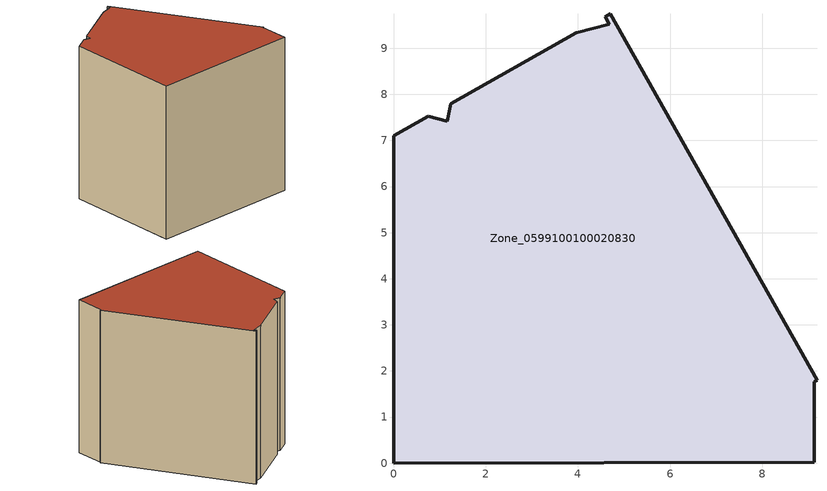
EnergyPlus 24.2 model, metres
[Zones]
Zone_0599100100020830
 floor ground (C_G): 9.13,1.76 9.13,0.02 0,0 0,7.1 0.76,7.52 1.17,7.41 1.24,7.8 3.96,9.33 4.68,9.52 4.59,9.69 4.7,9.74 9.19,1.8 z3.58
 wall outside (C_F): 0,7.1 0,0 9.13,0.02 9.13,1.76 9.19,1.8 4.7,9.74 4.59,9.69 4.68,9.52 3.96,9.33 1.24,7.8 1.17,7.41 0.76,7.52 0,7.1 z3.58:13.05
 roof outside (C_R): 4.68,9.52 3.96,9.33 1.24,7.8 1.17,7.41 0.76,7.52 0,7.1 0,0 9.13,0.02 9.13,1.76 9.19,1.8 4.7,9.74 4.59,9.69 z13.05
[BUILDING]
Pand.0599100100020830: North Axis=0; Terrain=City; Loads Convergence Tolerance Value=0.04; Temperature Convergence Tolerance Value=0.4; Solar Distribution=FullExterior; Maximum Number of Warmup Days=25; Minimum Number of Warmup Days=1
[Site:Location]
Rotterdam.The.Hague.AP_ZH_NLD Design_Conditions: Latitude=51.96; Longitude=4.45; Time Zone=1; Elevation=-4.5
[SITE:GROUNDTEMPERATURE:BUILDINGSURFACE]
18, 18, 18, 18, 18, 18, 18, 18, 18, 18, 18, 18
[MATERIAL] Thermal Absorptance=0.9; Solar Absorptance=0.7; Visible Absorptance=0.7
Name | Roughness | Thickness | Conductivity | Density | Specific Heat
G.TC.2015-2018 | MediumSmooth | 0.15 | 0.0428571 | 540 | 1210
F.TC.2015-2018 | Rough | 0.3 | 0.0666667 | 1920 | 840
R.TC.2015-2018 | MediumRough | 0.2 | 0.0333333 | 1500 | 1000
[CONSTRUCTION]
C_G: G.TC.2015-2018
C_F: F.TC.2015-2018
C_R: R.TC.2015-2018
[ZONE]
Zone_0599100100020830: Type=1; Multiplier=1; Ceiling Height=Autocalculate; Volume=Autocalculate; Floor Area=autocalculate; Part of Total Floor Area=Yes
[ZONEINFILTRATION:DESIGNFLOWRATE]
Infil_Zone_0599100100020830: Zone or ZoneList or Space or SpaceList=Zone_0599100100020830; Schedule=AlwaysOn; Design Flow Rate Calculation Method=Flow/Area; Flow Rate per Floor Area=0.0015; Constant Term Coefficient=1; Temperature Term Coefficient=0; Velocity Term Coefficient=0; Velocity Squared Term Coefficient=0
[HVACTEMPLATE:ZONE:IDEALLOADSAIRSYSTEM]
Zone_0599100100020830: Maximum Heating Supply Air Temperature=50; Minimum Cooling Supply Air Temperature=13; Maximum Heating Supply Air Humidity Ratio=0.0156; Minimum Cooling Supply Air Humidity Ratio=0.0077; Heating Limit=NoLimit; Cooling Limit=NoLimit; Dehumidification Control Type=ConstantSensibleHeatRatio; Cooling Sensible Heat Ratio=0.7; Dehumidification Setpoint=60; Humidification Control Type=None; Humidification Setpoint=30; Outdoor Air Method=None; Outdoor Air Flow Rate per Person=0.00944; Outdoor Air Flow Rate per Zone Floor Area=0; Outdoor Air Flow Rate per Zone=0; Demand Controlled Ventilation Type=None; Outdoor Air Economizer Type=NoEconomizer; Heat Recovery Type=None; Sensible Heat Recovery Effectiveness=0.7; Latent Heat Recovery Effectiveness=0.65
[ZONECONTROL:THERMOSTAT]
ThermostatControl_Zone_0599100100020830: Zone or ZoneList=Zone_0599100100020830; Control Type Schedule=DualSetpointControlType; Control 1=Thermostat_Zone_0599100100020830; Temperature Difference Between Cutout And Setpoint=0
[THERMOSTATSETPOINT:DUALSETPOINT]
Thermostat_Zone_0599100100020830: Heating Setpoint Temperature Schedule=HeatingSetpoint_Zone_0599100100020830; Cooling Setpoint Temperature Schedule=CoolingSetpoint_Zone_0599100100020830
[SCHEDULE:COMPACT]
HeatingSetpoint_Zone_0599100100020830: Through: 12/31, For: AllDays, Until: 24:00, 21
CoolingSetpoint_Zone_0599100100020830: Through: 12/31, For: AllDays, Until: 24:00, 24
DualSetpointControlType: Through: 12/31, For: AllDays, Until: 24:00, 4
AlwaysOn: Through: 12/31, For: AllDays, Until: 24:00, 1
